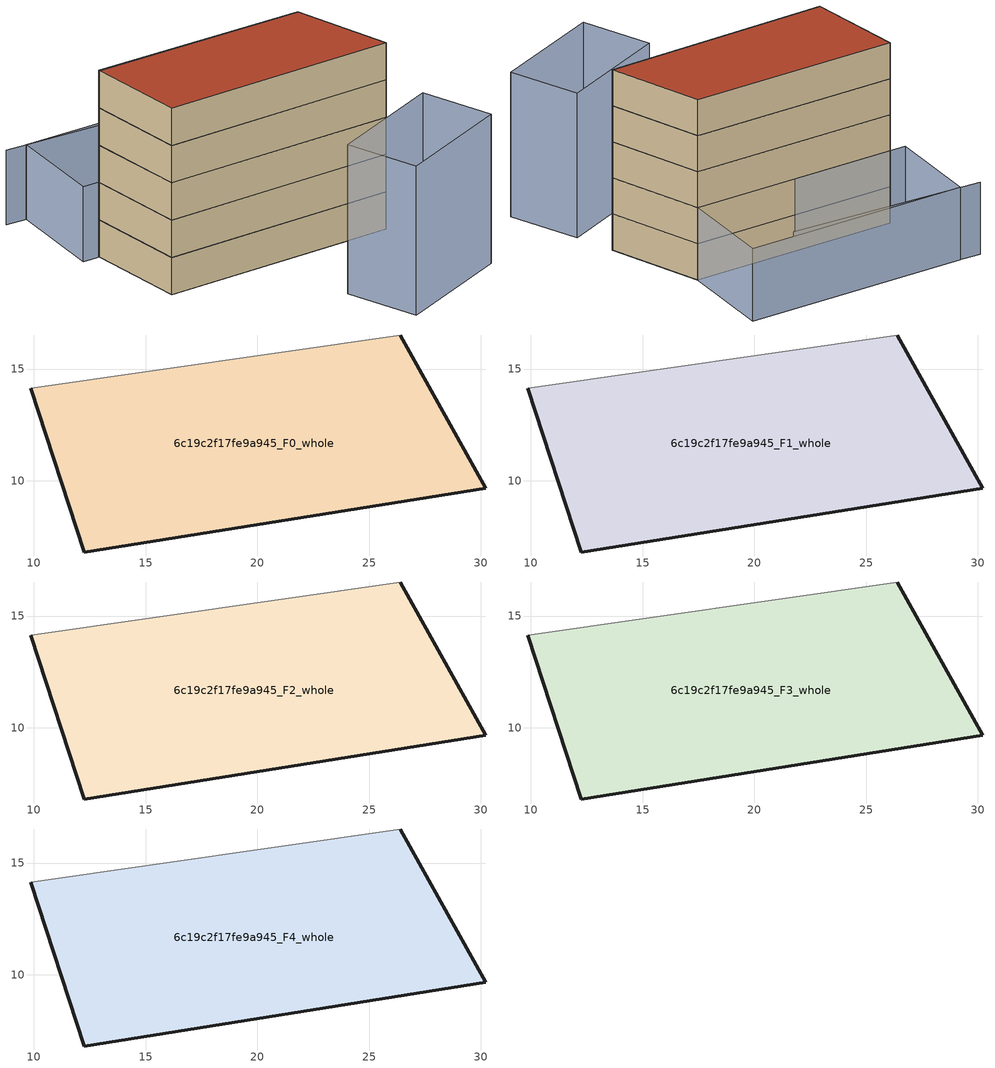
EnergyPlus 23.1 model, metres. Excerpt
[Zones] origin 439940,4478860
6c19c2f17fe9a945_F0_whole
 floor ground (EU_floor_Construction): 30.22,9.67 26.4,16.53 9.86,14.14 12.24,6.81 z0
 wall outside (EU_wall_Construction): 26.4,16.53 30.22,9.67 12.24,6.81 9.86,14.14 z0:3
 wall adiabatic (EU_wall_Construction): 9.86,14.14 26.4,16.53 z0:3
6c19c2f17fe9a945_F1_whole
 floor to 6c19c2f17fe9a945_F0_whole (EU_floor_Construction): 30.21,9.67 26.4,16.53 9.86,14.14 12.24,6.81 z3
 wall outside (EU_wall_Construction): 26.4,16.53 30.22,9.67 12.24,6.81 9.86,14.14 z3:6
 wall adiabatic (EU_wall_Construction): 9.86,14.14 26.4,16.53 z3:6
6c19c2f17fe9a945_F2_whole
 floor to 6c19c2f17fe9a945_F1_whole (EU_floor_Construction): 30.21,9.67 26.4,16.53 9.86,14.14 12.24,6.81 z6
 wall outside (EU_wall_Construction): 26.4,16.53 30.22,9.67 12.24,6.81 9.86,14.14 z6:9
 wall adiabatic (EU_wall_Construction): 9.86,14.14 26.4,16.53 z6:9
6c19c2f17fe9a945_F3_whole
 floor to 6c19c2f17fe9a945_F2_whole (EU_floor_Construction): 30.21,9.67 26.4,16.53 9.86,14.14 12.24,6.81 z9
 wall outside (EU_wall_Construction): 26.4,16.53 30.22,9.67 12.24,6.81 9.86,14.14 z9:12
 wall adiabatic (EU_wall_Construction): 9.86,14.14 26.4,16.53 z9:12
6c19c2f17fe9a945_F4_whole
 floor to 6c19c2f17fe9a945_F3_whole (EU_floor_Construction): 30.21,9.67 26.4,16.53 9.86,14.14 12.24,6.81 z12
 wall outside (EU_wall_Construction): 26.4,16.53 30.22,9.67 12.24,6.81 9.86,14.14 z12:15
 wall adiabatic (EU_wall_Construction): 9.86,14.14 26.4,16.53 z12:15
 roof outside (EU_roof_Construction): 26.4,16.53 30.22,9.67 12.24,6.81 9.86,14.14 z15
shading: 12.24,6.81 22.48,10.18 / 34.89,1.9 26.83,-3.13 / 26.83,-3.13 23.73,1.84 / 23.73,1.84 31.79,6.87 / 31.79,6.87 34.89,1.9 z0:12; 21.47,22.8 5.82,21.29 / 26.4,16.52 8.56,13.96 / 8.56,13.96 7.48,21.45 / 7.48,21.45 25.33,24.01 / 25.33,24.01 26.4,16.52 z0:6
[Building]
EU S2 Campaign: North Axis=0; Terrain=City; Solar Distribution=FullExterior
[Site:Location]
Madrid: Latitude=40.5; Longitude=-3.5; Time Zone=1; Elevation=609
[SizingPeriod:WeatherFileDays]
AnnualSizingPeriod: Begin Month=1; Begin Day of Month=1; End Month=12; End Day of Month=31; Day of Week for Start Day=Monday; Use Weather File Daylight Saving Period=No; Use Weather File Rain and Snow Indicators=No
[MATERIAL]
EU_InternalMass_Material: Roughness=MediumRough; Thickness=0.1; Conductivity=1; Density=1800; Specific Heat=900; Thermal Absorptance=0.9; Solar Absorptance=0.7; Visible Absorptance=0.7
[MATERIAL:NOMASS] Roughness=MediumRough; Thermal Absorptance=0.9; Solar Absorptance=0.7; Visible Absorptance=0.7
Name | Thermal Resistance
EU_wall_NoMass | 1.60022
EU_roof_NoMass | 1.57597
EU_floor_NoMass | 0.470652
[CONSTRUCTION]
EU_wall_Construction: EU_wall_NoMass
EU_roof_Construction: EU_roof_NoMass
EU_floor_Construction: EU_floor_NoMass
EU_InternalMass_Construction: EU_InternalMass_Material
[ZONE] Type=1; Multiplier=1; Ceiling Height=autocalculate; Floor Area=autocalculate; Part of Total Floor Area=Yes
Name | Volume
6c19c2f17fe9a945_F0_whole | 391.494
6c19c2f17fe9a945_F1_whole; 6c19c2f17fe9a945_F2_whole; 6c19c2f17fe9a945_F3_whole; 6c19c2f17fe9a945_F4_whole | 391.493
[INTERNALMASS] Construction=EU_InternalMass_Construction; Surface Area=130.498
Name | Zone or ZoneList
6c19c2f17fe9a945_F0_whole_EU_InternalMass | 6c19c2f17fe9a945_F0_whole
6c19c2f17fe9a945_F1_whole_EU_InternalMass | 6c19c2f17fe9a945_F1_whole
6c19c2f17fe9a945_F2_whole_EU_InternalMass | 6c19c2f17fe9a945_F2_whole
6c19c2f17fe9a945_F3_whole_EU_InternalMass | 6c19c2f17fe9a945_F3_whole
6c19c2f17fe9a945_F4_whole_EU_InternalMass | 6c19c2f17fe9a945_F4_whole
[OTHEREQUIPMENT] Fuel Type=Electricity; Design Level Calculation Method=Watts/Area; Power per Zone Floor Area=1; Fraction Latent=0; Fraction Radiant=0; Fraction Lost=0; Carbon Dioxide Generation Rate=0; EndUse Subcategory=EU_Step8_InternalGains
Name | Zone or ZoneList or Space or SpaceList | Schedule
EU_Step8_InternalGain_6c19c2f17fe9a945_F0_whole_f000 | 6c19c2f17fe9a945_F0_whole | EU_Step8_GainSchedule_6c19c2f17fe9a945_F0_whole_f000
EU_Step8_InternalGain_6c19c2f17fe9a945_F1_whole_f000 | 6c19c2f17fe9a945_F1_whole | EU_Step8_GainSchedule_6c19c2f17fe9a945_F1_whole_f000
EU_Step8_InternalGain_6c19c2f17fe9a945_F2_whole_f000 | 6c19c2f17fe9a945_F2_whole | EU_Step8_GainSchedule_6c19c2f17fe9a945_F2_whole_f000
EU_Step8_InternalGain_6c19c2f17fe9a945_F3_whole_f000 | 6c19c2f17fe9a945_F3_whole | EU_Step8_GainSchedule_6c19c2f17fe9a945_F3_whole_f000
EU_Step8_InternalGain_6c19c2f17fe9a945_F4_whole_f000 | 6c19c2f17fe9a945_F4_whole | EU_Step8_GainSchedule_6c19c2f17fe9a945_F4_whole_f000
[ZONEVENTILATION:DESIGNFLOWRATE] Schedule=EU_AlwaysOn; Design Flow Rate Calculation Method=AirChanges/Hour; Air Changes per Hour=0.480704; Ventilation Type=Natural; Fan Pressure Rise=0; Fan Total Efficiency=1; Constant Term Coefficient=1; Temperature Term Coefficient=0; Velocity Term Coefficient=0; Velocity Squared Term Coefficient=0; Minimum Indoor Temperature=-100; Maximum Indoor Temperature=100; Delta Temperature=-100; Minimum Outdoor Temperature=-100; Maximum Outdoor Temperature=100; Maximum Wind Speed=40
Name | Zone or ZoneList or Space or SpaceList
EU_ConstantAir_6c19c2f17fe9a945_F0_whole | 6c19c2f17fe9a945_F0_whole
EU_ConstantAir_6c19c2f17fe9a945_F1_whole | 6c19c2f17fe9a945_F1_whole
EU_ConstantAir_6c19c2f17fe9a945_F2_whole | 6c19c2f17fe9a945_F2_whole
EU_ConstantAir_6c19c2f17fe9a945_F3_whole | 6c19c2f17fe9a945_F3_whole
EU_ConstantAir_6c19c2f17fe9a945_F4_whole | 6c19c2f17fe9a945_F4_whole
[HVACTEMPLATE:THERMOSTAT] Constant Heating Setpoint=20; Constant Cooling Setpoint=50
EU_HeatOnly_6c19c2f17fe9a945_F0_whole; EU_HeatOnly_6c19c2f17fe9a945_F1_whole; EU_HeatOnly_6c19c2f17fe9a945_F2_whole; EU_HeatOnly_6c19c2f17fe9a945_F3_whole; EU_HeatOnly_6c19c2f17fe9a945_F4_whole
[HVACTEMPLATE:ZONE:IDEALLOADSAIRSYSTEM] System Availability Schedule=EU_AlwaysOn; Maximum Heating Supply Air Temperature=50; Minimum Cooling Supply Air Temperature=13; Maximum Heating Supply Air Humidity Ratio=0.0156; Minimum Cooling Supply Air Humidity Ratio=0.0077; Heating Limit=NoLimit; Cooling Limit=NoLimit; Heating Availability Schedule=EU_AlwaysOn; Cooling Availability Schedule=EU_CoolingOff; Dehumidification Control Type=ConstantSensibleHeatRatio; Cooling Sensible Heat Ratio=0.7; Dehumidification Setpoint=60; Humidification Control Type=None; Humidification Setpoint=30; Outdoor Air Method=None; Outdoor Air Flow Rate per Person=0.00944; Outdoor Air Flow Rate per Zone Floor Area=0; Outdoor Air Flow Rate per Zone=0; Demand Controlled Ventilation Type=None; Outdoor Air Economizer Type=NoEconomizer; Heat Recovery Type=None; Sensible Heat Recovery Effectiveness=0.7; Latent Heat Recovery Effectiveness=0.65
Name | Template Thermostat
6c19c2f17fe9a945_F0_whole | EU_HeatOnly_6c19c2f17fe9a945_F0_whole
6c19c2f17fe9a945_F1_whole | EU_HeatOnly_6c19c2f17fe9a945_F1_whole
6c19c2f17fe9a945_F2_whole | EU_HeatOnly_6c19c2f17fe9a945_F2_whole
6c19c2f17fe9a945_F3_whole | EU_HeatOnly_6c19c2f17fe9a945_F3_whole
6c19c2f17fe9a945_F4_whole | EU_HeatOnly_6c19c2f17fe9a945_F4_whole
[SIZING:ZONE] Zone Cooling Design Supply Air Temperature Input Method=SupplyAirTemperature; Zone Cooling Design Supply Air Temperature=13; Zone Heating Design Supply Air Temperature Input Method=SupplyAirTemperature; Zone Heating Design Supply Air Temperature=50; Zone Cooling Design Supply Air Humidity Ratio=0.008; Zone Heating Design Supply Air Humidity Ratio=0.008; Cooling Design Air Flow Method=DesignDay; Cooling Design Air Flow Rate=0; Cooling Minimum Air Flow per Zone Floor Area=0.000762; Cooling Minimum Air Flow=0; Cooling Minimum Air Flow Fraction=0.2; Heating Design Air Flow Method=DesignDay; Heating Design Air Flow Rate=0; Heating Maximum Air Flow per Zone Floor Area=0.002032; Heating Maximum Air Flow=0.141576; Heating Maximum Air Flow Fraction=0.3; Account for Dedicated Outdoor Air System=No; Dedicated Outdoor Air System Control Strategy=NeutralSupplyAir; Dedicated Outdoor Air Low Setpoint Temperature for Design=autosize; Dedicated Outdoor Air High Setpoint Temperature for Design=autosize; Zone Load Sizing Method=Sensible Load Only No Latent Load; Zone Latent Cooling Design Supply Air Humidity Ratio Input Method=HumidityRatioDifference; Zone Cooling Design Supply Air Humidity Ratio Difference=0.005; Zone Latent Heating Design Supply Air Humidity Ratio Input Method=HumidityRatioDifference; Zone Humidification Design Supply Air Humidity Ratio Difference=0.005
6c19c2f17fe9a945_F0_whole; 6c19c2f17fe9a945_F1_whole; 6c19c2f17fe9a945_F2_whole; 6c19c2f17fe9a945_F3_whole; 6c19c2f17fe9a945_F4_whole
[SCHEDULE:CONSTANT]
Name | Hourly Value
EU_AlwaysOn | 1
EU_CoolingOff | 0
[SCHEDULE:FILE] Column Number=1; Rows to Skip at Top=0; Number of Hours of Data=8760; Column Separator=Comma; Interpolate to Timestep=No; Minutes per Item=60; Adjust Schedule for Daylight Savings=Yes
Name | File
EU_Step8_GainSchedule_6c19c2f17fe9a945_F0_whole_f000 | ../../schedules/6c19c2f17fe9a945/6c19c2f17fe9a945_F0_whole_f000_gain.csv
EU_Step8_GainSchedule_6c19c2f17fe9a945_F1_whole_f000 | ../../schedules/6c19c2f17fe9a945/6c19c2f17fe9a945_F1_whole_f000_gain.csv
EU_Step8_GainSchedule_6c19c2f17fe9a945_F2_whole_f000 | ../../schedules/6c19c2f17fe9a945/6c19c2f17fe9a945_F2_whole_f000_gain.csv
EU_Step8_GainSchedule_6c19c2f17fe9a945_F3_whole_f000 | ../../schedules/6c19c2f17fe9a945/6c19c2f17fe9a945_F3_whole_f000_gain.csv
EU_Step8_GainSchedule_6c19c2f17fe9a945_F4_whole_f000 | ../../schedules/6c19c2f17fe9a945/6c19c2f17fe9a945_F4_whole_f000_gain.csv
